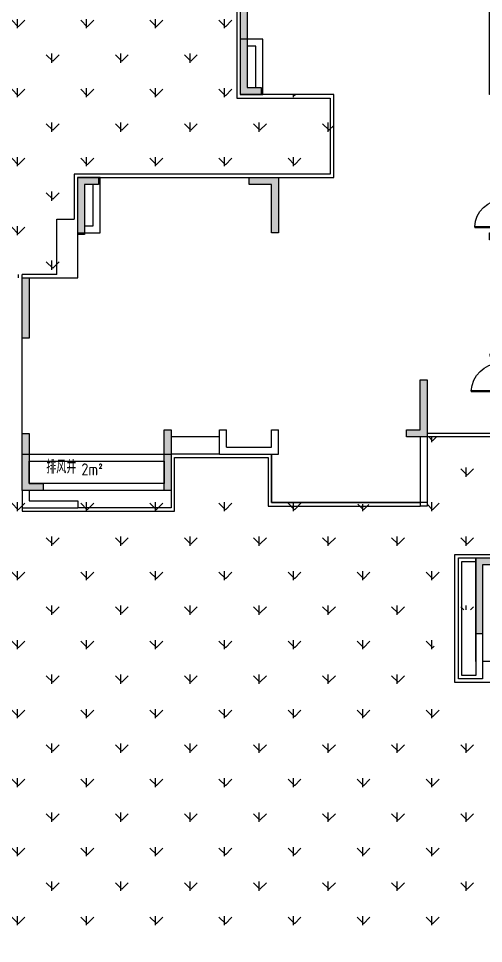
# Model space of a CAD drawing. Header units: millimetres. Extents: x 36720183 to 38160956, y 58934012 to 60388477.
# Drawn here: x 37563043 to 37576478, y 59350338 to 59377090 of the extents above; entities that cross this region are included whole.
import ezdxf

# ---------------------------------------------------------------- set-up
doc = ezdxf.new("R2010")
doc.units = ezdxf.units.MM
doc.header["$LTSCALE"] = 1000
doc.header["$MEASUREMENT"] = 0
doc.linetypes.add('DASH', pattern=[0.35, 0.25, -0.1])
for name, color, linetype in [('@ 绿化', 8, 'Continuous'), ('C_Hatch', 41, 'Continuous'), ('C_Wall', 6, 'Continuous'), ('j-建筑提资说明', 5, 'Continuous'), ('PUB_TEXT', 7, 'Continuous'), ('WALL', 4, 'Continuous'), ('WINDOW', 2, 'Continuous'), ('裙楼挑廊', 7, 'Continuous')]:
    doc.layers.add(name, color=color, linetype=linetype)
doc.layers.add('水管井及降板', color=3, linetype='Continuous', plot=False)
doc.styles.get("Standard").update_dxf_attribs({"font": 'gbenor.shx', "bigfont": 'gbcbig.shx'})
pattern_1 = [(90, (0, 0), (-997.7954749999999, 997.7954750000001), [264.58066, -1731.01015]), (45, (0, 0), (-997.7961550815103, 997.7961550815104), [264.58066, -1146.51615]), (135, (0, 0), (-997.7961550815104, -997.7961550815103), [264.58066, -1146.51615])]

# ---------------------------------------------------------------- blocks, each defined once
blk = doc.blocks.new('gj1-0107')
at = {"layer": 'WALL', "color": 2}
for points in [[(42925871.44575392, 57651822.63378681), (42930171.44563146, 57651822.63378681), (42930171.44563146, 57650773.04330055), (42925871.44575392, 57650773.04330055)], [(42929971.44563147, 57650972.46249818), (42926071.44563147, 57650972.46250059), (42926071.44562463, 57651622.63378801), (42929971.44562463, 57651622.63378561)], [(42926071.44575392, 57651622.63378681), (42929971.44563146, 57651622.63378681), (42929971.44563146, 57650973.04330055), (42926071.44575392, 57650973.04330055)]]:
    blk.add_lwpolyline(points, close=True, dxfattribs=at)
at = {"layer": 'j-建筑提资说明', "color": 2, "insert": (42927578.24525, 57651556.28754288), "char_height": 350, "width": 661.7919815480709, "attachment_point": 1}
blk.add_mtext('2m²', dxfattribs=at)
at = {"layer": 'PUB_TEXT', "color": 2}
blk.add_text('排风井', height=385.8156028368794, dxfattribs=at).set_placement((42926564.03723155, 57651261.61119773))
blk = doc.blocks.new('$DorLib2D$00000225')
at = {"color": 0}
for p, q in [((0.4750000000000032, -0.001447885298549778), (0.4750000000000032, 0.7521225008925327)), ((0.4750000000000032, 0.7521225008925327), (0.5000000000000036, 0.7521225008925363)), ((0.5000000000000036, -0.001447885298549778), (0.5000000000000036, 0.7521225008925363)), ((-0.4999999999999982, -3.552713678800501e-15), (-0.5, 0.252035990386009)), ((-0.4750000000000014, 0.252035990386009), (-0.5, 0.252035990386009)), ((-0.4749999999999996, -3.552713678800501e-15), (-0.4750000000000014, 0.252035990386009)), ((-0.4749999999999996, -3.552713678800501e-15), (-0.4999999999999947, -3.552713678800501e-15)), ((0.4750000000000032, -0.001447885298549778), (0.4999999999999929, -0.001447885298549778))]:
    blk.add_line(p, q, dxfattribs=at)
for centre, radius, start, end in [((0.5046168020419071, -0.001920809357812914), 0.7546247204382253, 92.24926861260724, 179.7237749158362), ((-0.5007908120542499, 0.002572563917482285), 0.2507930763238999, 359.7898704778746, 84.09743784757413)]:
    blk.add_arc(centre, radius, start, end, dxfattribs=at)
blk = doc.blocks.new('2014-1-1-G-D8')
at = {"layer": 'C_Hatch'}
h = blk.add_hatch(color=256, dxfattribs=at)
h.paths.add_polyline_path([(4213674.775313743, -849236.5453957083), (4213674.775313743, -849036.5453957083), (4213474.775313743, -849036.5453957083), (4213474.775313743, -849436.5453957083), (4215074.775218376, -849436.5453957083), (4215074.775218376, -849236.5453957083)])
h.paths.add_polyline_path([(4217524.775314116, -842836.5453955804), (4219174.775313743, -842836.5453955804), (4219174.775313743, -843036.5453956182), (4217524.775314116, -843036.5453956182)])
h.paths.add_polyline_path([(4232174.775314488, -851436.545014377), (4232174.775314488, -851236.545014377), (4232574.775314488, -851236.545014377), (4232574.775314488, -848336.630082126), (4232774.775314488, -848336.630082126), (4232774.775314488, -851436.545014377)])
h.paths.add_polyline_path([(4220474.734115385, -845236.545410655), (4220474.77531393, -844136.5453958467), (4218474.77531393, -844136.5453958467), (4218474.77531393, -844836.5452051118), (4218274.77531393, -844836.5452051118), (4218274.77531393, -844136.5453958467), (4218274.77531393, -843936.5453958467), (4218474.77531393, -843936.5453958467), (4220674.77531393, -843936.5453958467), (4220674.734115385, -845236.545410655)])
h.paths.add_polyline_path([(4222674.857711391, -843936.5453956914), (4223274.857711391, -843936.5453956914), (4223274.857711391, -844136.5453956914), (4222874.857711391, -844136.5453956914), (4222874.857711391, -845586.4553689912), (4222674.857711391, -845586.4553689912)])
h.paths.add_polyline_path([(4217574.77531393, -860536.5453958467), (4217574.77531393, -859936.5446329073), (4217374.77531393, -859936.5446329073), (4217374.77531393, -860336.5453958467), (4215874.775302754, -860336.5453958474), (4215874.775302754, -860536.5453958474)])
h.paths.add_polyline_path([(4213474.77531393, -853836.5446329073), (4213474.77531393, -854036.5446329073), (4213074.77531393, -854036.5446329073), (4213074.77531393, -856036.5453958921), (4212874.77531393, -856036.5453958921), (4212874.77531393, -853836.5446329073)])
h.paths.add_polyline_path([(4220474.77531393, -846736.5452051118), (4220474.77531393, -849136.5451097444), (4220674.77531393, -849136.5451097444), (4220674.77531393, -846736.5452051118)])
h.paths.add_polyline_path([(4201374.77531393, -842836.5453958467), (4201974.77531393, -842836.5453958467), (4201974.77531393, -843036.5453958467), (4201574.77531393, -843036.5453958467), (4201574.77531393, -844486.5452051118), (4201374.77531393, -844486.5452051118)])
h.paths.add_polyline_path([(4207574.809269677, -834736.5453953315), (4207574.77531393, -837536.5453957536), (4207374.77531393, -837536.5453957536), (4207374.809269677, -834736.5453953315)])
h.paths.add_polyline_path([(4208574.775314542, -834036.5453960197), (4210274.775313928, -834036.5453957536), (4210274.775313928, -834236.5453957536), (4208574.775314542, -834236.5453960197)])
h.paths.add_polyline_path([(4206274.775314384, -840236.5453918055), (4206674.775314384, -840236.5453918055), (4206674.775314384, -840436.5453918055), (4206074.775314384, -840436.5453918055), (4206074.775329462, -837336.5453955667), (4206274.775329462, -837336.5453955667)])
h.paths.add_polyline_path([(4233974.692916144, -842836.5453955184), (4233974.775313649, -844586.460709084), (4234174.775313649, -844586.460709084), (4234174.692916144, -842836.5453955184)])
h.paths.add_polyline_path([(4230674.69291689, -842836.5453955668), (4230074.69291689, -842836.5453955668), (4230074.69291689, -844586.4607240057), (4230274.69291689, -844586.4607240057), (4230274.69291689, -843036.5453955668), (4230674.69291689, -843036.5453955668)])
h.paths.add_polyline_path([(4219574.77531393, -834736.5453955662), (4219574.77531393, -837536.5453958467), (4219374.77531393, -837536.5453958467), (4219374.77531393, -834736.5453955662)])
h.paths.add_polyline_path([(4220674.77531393, -837836.5453955668), (4220874.77531393, -837836.5453955668), (4220874.77531393, -840236.5453958467), (4220274.77531393, -840236.5453958467), (4220274.77531393, -840036.5453958467), (4220674.77531393, -840036.5453958467)])
h.paths.add_polyline_path([(4227174.775314302, -843936.5453956914), (4227174.775314302, -845586.4553689912), (4226974.775314302, -845586.4553689912), (4226974.775314302, -843936.5453956914)])
h.paths.add_polyline_path([(4234174.857711391, -846786.6301298097), (4234174.857711391, -848536.630082126), (4233974.857711391, -848536.630082126), (4233974.857711391, -846786.6301298097)])
h.paths.add_polyline_path([(4216474.775313932, -834036.5453958467), (4218174.775314116, -834036.5453958467), (4218174.775314116, -834236.5453958467), (4216474.775313932, -834236.5453958467)])
h.paths.add_polyline_path([(4215574.77531393, -851236.545014377), (4217174.77531393, -851236.545014377), (4217174.77531393, -851436.545014377), (4215574.77531393, -851436.545014377)])
h.paths.add_polyline_path([(4224774.772262172, -851236.545014377), (4227274.772262172, -851236.545014377), (4227274.772262172, -851436.545014377), (4224774.772262172, -851436.545014377)])
h.paths.add_polyline_path([(4216274.77531393, -844436.5452051118), (4216274.77531393, -845036.5452051118), (4216074.77531393, -845036.5452051118), (4216074.77531393, -844636.5452051118), (4213274.77531393, -844636.5452051118), (4213274.77531393, -844436.5452051118)])
h.paths.add_polyline_path([(4213474.77531393, -837536.5453916184), (4213474.77531393, -840436.5453916184), (4213274.77531393, -840436.5453916184), (4213274.77531393, -837536.5453916184)])
h.paths.add_polyline_path([(4227974.772262172, -856636.5446329073), (4227974.775221453, -859836.5453958474), (4227774.775221453, -859836.5453958474), (4227774.772262172, -856636.5446329073)])
h.paths.add_polyline_path([(4228874.772262172, -854036.5446329073), (4228474.778365687, -854036.5446329073), (4228474.778365687, -853836.5446329073), (4229074.772262172, -853836.5446329073), (4229074.772262172, -856036.5453958921), (4228874.772262172, -856036.5453958921)])
h.paths.add_polyline_path([(4224374.772262172, -852936.545014377), (4226374.772262172, -852936.545014377), (4226374.772262172, -853136.545014377), (4224374.772262172, -853136.545014377)])
h.paths.add_polyline_path([(4215574.77531393, -852936.545014377), (4217574.77531393, -852936.545014377), (4217574.77531393, -853136.545014377), (4215574.77531393, -853136.545014377)])
h.paths.add_polyline_path([(4214174.77531393, -856636.5446329073), (4214174.77531393, -859836.5453958474), (4213974.77531393, -859836.5453958474), (4213974.77531393, -856636.5446329073)])
h.paths.add_polyline_path([(4211274.77531393, -848686.5453930523), (4211474.77531393, -848686.5453930523), (4211474.77531393, -850336.545014377), (4210874.77531393, -850336.545014377), (4210874.77531393, -850136.545014377), (4211274.77531393, -850136.545014377)])
h.paths.add_polyline_path([(4204074.77531393, -850136.545014377), (4204074.77531393, -851886.545014377), (4203874.77531393, -851886.545014377), (4203874.77531393, -850136.545014377)])
h.paths.add_polyline_path([(4199974.77531393, -845736.5452051118), (4199974.77531393, -847486.545103784), (4199774.77531393, -847486.545103784), (4199774.77531393, -845736.5452051118)])
h.paths.add_polyline_path([(4199974.77531393, -851686.545014377), (4200374.77531393, -851686.545014377), (4200374.77531393, -851886.545014377), (4199774.77531393, -851886.545014377), (4199774.77531393, -850236.545014377), (4199974.77531393, -850236.545014377)])
h.paths.add_polyline_path([(4207174.903487758, -842836.5549325899), (4207174.903487758, -844436.5549325899), (4206974.903487758, -844436.5549325899), (4206974.903487758, -843036.5549325899), (4206324.775314302, -843036.5453930732), (4206324.775314302, -842836.5453930732)])
h.paths.add_polyline_path([(4224374.77531393, -860536.5453958467), (4226074.775302195, -860536.5453958474), (4226074.775302195, -860336.5453958474), (4224574.77531393, -860336.5453958467), (4224574.77531393, -859936.5446329073), (4224374.77531393, -859936.5446329073)])
at = {"layer": 'C_Wall'}
for points in [[(4208574.775314542, -834036.5453960197), (4210274.775313928, -834036.5453957536), (4210274.775313928, -834236.5453957536), (4208574.775314542, -834236.5453960197)], [(4216474.775313932, -834036.5453958467), (4218174.775314116, -834036.5453958467), (4218174.775314116, -834236.5453958467), (4216474.775313932, -834236.5453958467)], [(4207574.809269677, -834736.5453953315), (4207574.77531393, -837536.5453957536), (4207374.77531393, -837536.5453957536), (4207374.809269677, -834736.5453953315)], [(4219574.77531393, -834736.5453955662), (4219574.77531393, -837536.5453958467), (4219374.77531393, -837536.5453958467), (4219374.77531393, -834736.5453955662)], [(4206274.775314384, -840236.5453918055), (4206674.775314384, -840236.5453918055), (4206674.775314384, -840436.5453918055), (4206074.775314384, -840436.5453918055), (4206074.775329462, -837336.5453955667), (4206274.775329462, -837336.5453955667)], [(4213474.77531393, -837536.5453916184), (4213474.77531393, -840436.5453916184), (4213274.77531393, -840436.5453916184), (4213274.77531393, -837536.5453916184)], [(4220674.77531393, -837836.5453955668), (4220874.77531393, -837836.5453955668), (4220874.77531393, -840236.5453958467), (4220274.77531393, -840236.5453958467), (4220274.77531393, -840036.5453958467), (4220674.77531393, -840036.5453958467)], [(4201374.77531393, -842836.5453958467), (4201974.77531393, -842836.5453958467), (4201974.77531393, -843036.5453958467), (4201574.77531393, -843036.5453958467), (4201574.77531393, -844486.5452051118), (4201374.77531393, -844486.5452051118)], [(4207174.903487758, -842836.5549325899), (4207174.903487758, -844436.5549325899), (4206974.903487758, -844436.5549325899), (4206974.903487758, -843036.5549325899), (4206324.775314302, -843036.5453930732), (4206324.775314302, -842836.5453930732)], [(4217524.775314116, -842836.5453955804), (4219174.775313743, -842836.5453955804), (4219174.775313743, -843036.5453956182), (4217524.775314116, -843036.5453956182)], [(4233974.692916144, -842836.5453955184), (4233974.775313649, -844586.460709084), (4234174.775313649, -844586.460709084), (4234174.692916144, -842836.5453955184)], [(4227174.775314302, -843936.5453956914), (4227174.775314302, -845586.4553689912), (4226974.775314302, -845586.4553689912), (4226974.775314302, -843936.5453956914)], [(4216274.77531393, -844436.5452051118), (4216274.77531393, -845036.5452051118), (4216074.77531393, -845036.5452051118), (4216074.77531393, -844636.5452051118), (4213274.77531393, -844636.5452051118), (4213274.77531393, -844436.5452051118)], [(4199974.77531393, -845736.5452051118), (4199974.77531393, -847486.545103784), (4199774.77531393, -847486.545103784), (4199774.77531393, -845736.5452051118)], [(4234174.857711391, -846786.6301298097), (4234174.857711391, -848536.630082126), (4233974.857711391, -848536.630082126), (4233974.857711391, -846786.6301298097)], [(4232174.775314488, -851436.545014377), (4232174.775314488, -851236.545014377), (4232574.775314488, -851236.545014377), (4232574.775314488, -848336.630082126), (4232774.775314488, -848336.630082126), (4232774.775314488, -851436.545014377)], [(4211274.77531393, -848686.5453930523), (4211474.77531393, -848686.5453930523), (4211474.77531393, -850336.545014377), (4210874.77531393, -850336.545014377), (4210874.77531393, -850136.545014377), (4211274.77531393, -850136.545014377)], [(4213674.775313743, -849236.5453957083), (4213674.775313743, -849036.5453957083), (4213474.775313743, -849036.5453957083), (4213474.775313743, -849436.5453957083), (4215074.775218376, -849436.5453957083), (4215074.775218376, -849236.5453957083)], [(4204074.77531393, -850136.545014377), (4204074.77531393, -851886.545014377), (4203874.77531393, -851886.545014377), (4203874.77531393, -850136.545014377)], [(4199974.77531393, -851686.545014377), (4200374.77531393, -851686.545014377), (4200374.77531393, -851886.545014377), (4199774.77531393, -851886.545014377), (4199774.77531393, -850236.545014377), (4199974.77531393, -850236.545014377)], [(4215574.77531393, -851236.545014377), (4217174.77531393, -851236.545014377), (4217174.77531393, -851436.545014377), (4215574.77531393, -851436.545014377)], [(4224774.772262172, -851236.545014377), (4227274.772262172, -851236.545014377), (4227274.772262172, -851436.545014377), (4224774.772262172, -851436.545014377)], [(4215574.77531393, -852936.545014377), (4217574.77531393, -852936.545014377), (4217574.77531393, -853136.545014377), (4215574.77531393, -853136.545014377)], [(4224374.772262172, -852936.545014377), (4226374.772262172, -852936.545014377), (4226374.772262172, -853136.545014377), (4224374.772262172, -853136.545014377)], [(4214174.77531393, -856636.5446329073), (4214174.77531393, -859836.5453958474), (4213974.77531393, -859836.5453958474), (4213974.77531393, -856636.5446329073)], [(4227974.772262172, -856636.5446329073), (4227974.775221453, -859836.5453958474), (4227774.775221453, -859836.5453958474), (4227774.772262172, -856636.5446329073)]]:
    blk.add_lwpolyline(points, close=True, dxfattribs=at)
for points in [[(4230674.69291689, -842836.5453955668), (4230074.69291689, -842836.5453955668), (4230074.69291689, -844586.4607240057), (4230274.69291689, -844586.4607240057), (4230274.69291689, -843036.5453955668), (4230674.69291689, -843036.5453955668), (4230674.69291689, -842836.5453955668)], [(4220474.734115385, -845236.545410655), (4220474.77531393, -844136.5453958467), (4218474.77531393, -844136.5453958467), (4218474.77531393, -844836.5452051118), (4218274.77531393, -844836.5452051118), (4218274.77531393, -844136.5453958467), (4218274.77531393, -843936.5453958467), (4218474.77531393, -843936.5453958467), (4218474.77531393, -843936.5453958467), (4220674.77531393, -843936.5453958467), (4220674.734115385, -845236.545410655), (4220474.734115385, -845236.545410655)], [(4222674.857711391, -843936.5453956914), (4223274.857711391, -843936.5453956914), (4223274.857711391, -844136.5453956914), (4222874.857711391, -844136.5453956914), (4222874.857711391, -845586.4553689912), (4222674.857711391, -845586.4553689912), (4222674.857711391, -843936.5453956914)], [(4220474.77531393, -846736.5452051118), (4220474.77531393, -849136.5451097444), (4220674.77531393, -849136.5451097444), (4220674.77531393, -846736.5452051118), (4220474.77531393, -846736.5452051118)], [(4213474.77531393, -853836.5446329073), (4213474.77531393, -854036.5446329073), (4213074.77531393, -854036.5446329073), (4213074.77531393, -856036.5453958921), (4212874.77531393, -856036.5453958921), (4212874.77531393, -853836.5446329073), (4213474.77531393, -853836.5446329073)], [(4228874.772262172, -854036.5446329073), (4228474.778365687, -854036.5446329073), (4228474.778365687, -853836.5446329073), (4229074.772262172, -853836.5446329073), (4229074.772262172, -856036.5453958921), (4228874.772262172, -856036.5453958921), (4228874.772262172, -854036.5446329073)], [(4217574.77531393, -860536.5453958467), (4217574.77531393, -859936.5446329073), (4217374.77531393, -859936.5446329073), (4217374.77531393, -860336.5453958467), (4215874.775302754, -860336.5453958474), (4215874.775302754, -860536.5453958474), (4217574.77531393, -860536.5453958467)], [(4224574.77531393, -860336.5453958467), (4224574.77531393, -859936.5446329073), (4224374.77531393, -859936.5446329073), (4224374.77531393, -860536.5453958467)], [(4224374.77531393, -860536.5453958467), (4226074.775302195, -860536.5453958474), (4226074.775302195, -860336.5453958474), (4224574.77531393, -860336.5453958467)]]:
    blk.add_lwpolyline(points, dxfattribs=at)
blk = doc.blocks.new('D5D6scpm')
at = {"color": 6}
for points in [[(339361.1465316564, -184111.1589912921), (337961.1465218067, -184111.1589912921), (337961.146521993, -185661.1589913815), (333661.1465218067, -185661.1586126164), (333661.1465218067, -179511.1588033512), (335261.1465218067, -179511.1588033512), (335261.1465218067, -176611.1589940861), (342661.1465220749, -176611.1589900926), (342661.1465220749, -174211.1589926034), (339961.1465222612, -174211.1589898095), (339961.1465222612, -171111.158993803)], [(346761.1465218067, -187611.1582287028), (346761.1465218067, -190611.158991456), (346761.1465218067, -187611.1582287028), (349461.146521993, -187611.1582287028), (349461.1465216205, -185011.1586101726), (349961.146521993, -185011.1589913145), (349961.1465217993, -184011.1589915082), (348961.1465217993, -184011.1589915082), (348961.1465217993, -184011.1589915082), (348761.1464264691, -184011.1589915007), (348761.1464264691, -184011.1589915007), (345361.1465221718, -184011.1589915007), (345361.1465221792, -186011.1589887589), (340861.1465216205, -186011.1589887589), (340861.1465216205, -184614.1403271258)], [(360160.9817253798, -194311.1589915082), (358561.1278460547, -194311.1589916497), (358561.2326543406, -196008.1774625331), (351161.2326532751, -196008.1774625331), (351161.1691036448, -194311.1589898169), (347861.1465214342, -194311.1589913592), (347861.1465216205, -190611.158991456), (346961.2289190814, -190611.158991456)]]:
    blk.add_lwpolyline(points, dxfattribs=at)
at = {"layer": 'WALL', "color": 6}
for p, q in [((339361.1465316042, -184611.1589888558), (339361.1465316564, -183911.1586098373)), ((339361.1465316564, -183911.1586098373), (339561.1465316564, -183911.1586098373)), ((339561.146532163, -184411.158988595), (339561.1465316564, -183911.1586098373)), ((340861.1465316042, -184411.158988595), (340861.1465318426, -183911.1586098373)), ((340861.1465318426, -183911.1586098373), (341061.1465318426, -183911.1586098373)), ((341061.146532163, -184611.1589888558), (341061.1465318426, -183911.1586098373)), ((345161.1465322152, -184111.158988744), (345161.1465322152, -186111.158988893)), ((345361.1465322152, -184111.158988744), (345161.1465322152, -184111.158988744)), ((345361.1465322152, -184111.158988744), (345361.1465322152, -186111.158988893)), ((339561.146532163, -184411.158988595), (340861.1465316042, -184411.158988595)), ((339361.1465316042, -184611.1589888558), (341061.146532163, -184611.1589888558)), ((333661.1465320289, -185661.1589887887), (333661.1465323791, -186161.1589887515)), ((333861.1465320289, -185661.1589887887), (333661.1465320289, -185661.1589887887)), ((333861.1465320289, -185661.1589887887), (333861.1465323791, -185961.1589887738)), ((333661.1465323791, -186161.1589887515), (335261.1465322152, -186161.1589887887)), ((333861.1465323791, -185961.1589887738), (335261.1465322152, -185961.1589887887)), ((335261.1465322152, -185961.1589887887), (335261.1465322152, -186161.1589887887)), ((345361.1465322152, -186111.158988893), (345161.1465322152, -186111.158988893)), ((346261.1465218365, -191111.1589915454), (346261.1465218365, -187611.1582288966)), ((346261.1465218365, -187611.1582288966), (346761.1465218067, -187611.1582287028)), ((346361.1465218067, -191011.1589915231), (346361.1465218067, -187711.1582288966)), ((346361.1465218067, -187711.1582288966), (346761.1465218067, -187711.1582287028)), ((346761.1465218067, -187611.1582287028), (346761.1465218067, -187711.1582287028)), ((346761.2289190814, -189811.158991456), (346761.2289189473, -191011.1589915231)), ((346961.2289190814, -189811.158991456), (346761.2289190814, -189811.158991456)), ((346961.2289190814, -189811.158991456), (346961.2289193198, -191111.1589915454)), ((346761.2289189473, -191011.1589915231), (346361.1465218067, -191011.1589915231)), ((346961.2289193198, -191111.1589915454), (346261.1465218365, -191111.1589915454))]:
    blk.add_line(p, q, dxfattribs=at)
for points in [[(333660.9818494096, -184611.1589793935), (337960.9817269519, -184611.1589793935), (337960.9817269519, -185660.7494656518), (333660.9818494096, -185660.7494656518)], [(337760.9817269519, -185461.3302680254), (333860.9817269519, -185461.3302656189), (333860.9817201272, -184811.158978194), (337760.9817201272, -184811.1589806005)], [(333860.9818494096, -184811.1589793935), (337760.9817269519, -184811.1589793935), (337760.9817269519, -185460.7494656518), (333860.9818494096, -185460.7494656518)]]:
    blk.add_lwpolyline(points, close=True, dxfattribs=at)
at = {"layer": 'WINDOW', "color": 6, "linetype": 'DASH', "ltscale": 1000}
for p, q in [((333551.3210935742, -179511.1591767371), (333551.3210935742, -179411.1588009521)), ((333661.2289192602, -179511.1588009521), (333661.1465225443, -179411.1588009521)), ((339361.1465316564, -184611.158988744), (337961.1465318426, -184611.158988744)), ((333661.1465320289, -186161.1589889377), (333661.1465225443, -186261.1589887887))]:
    blk.add_line(p, q, dxfattribs=at)
for points in [[(343861.0641343817, -167211.1589912549), (340961.1670960411, -167211.1589912549), (340961.067162253, -171011.158991307), (339861.0641347542, -171011.158991307), (339861.0641347542, -174311.1589899585)], [(339861.0641347542, -174311.1589899585), (342561.1465319246, -174311.1589899585), (342561.1465319246, -176511.1589875966), (335861.2289192602, -176511.1589875966)], [(335861.2289192602, -176511.1589907482), (335161.0641343817, -176511.1589913592), (335161.1010705233, -177811.1476273239)], [(334661.2289192602, -179411.1588009521), (334661.2289192602, -177811.1618300229), (335161.1010705233, -177811.1476273239)], [(334661.2289192602, -179411.1588009521), (333661.2289192602, -179411.1588009521)], [(351161.0641343892, -194911.15899124), (347761.1487583891, -194911.15899124), (347761.0663613006, -191211.1589913592), (346161.0641343519, -191211.1589914486), (346161.0641343817, -187511.1582283601), (349361.1466082558, -187511.1582285911), (349361.1485902071, -184911.1585338414), (349861.1465320289, -184911.1589149833), (349861.1465320289, -184111.1589915007), (345361.1465322152, -184111.1589915007)], [(333661.1465225443, -186261.1589887887), (338061.1465318426, -186261.1589887887), (338061.1465318426, -184711.158988744)], [(338061.1465318426, -184711.158988744), (340761.1465507075, -184711.1589887515), (340761.1468365341, -186111.158988893), (345161.1465322152, -186111.158988893)], [(340861.1465316564, -184611.158988744), (340861.146817483, -186011.158988893), (345161.1465322152, -186011.158988893)], [(337961.1465318426, -185661.1589888409), (337961.1465318426, -186161.1589887887), (335261.1465322152, -186161.1589887887)]]:
    blk.add_lwpolyline(points, dxfattribs=at)
at = {"layer": 'WINDOW', "color": 6, "linetype": 'DASH'}
blk.add_lwpolyline([(347361.146521613, -184011.1589915007), (345361.0641343817, -184011.1589915007)], dxfattribs=at)
at = {"layer": '水管井及降板', "color": 6, "ltscale": 0.5}
for points in [[(339958.7296019867, -174211.5015422031), (340608.7296019867, -174211.5016292781), (340608.7298163325, -172611.5016292781), (339958.7298163325, -172611.5015422031)], [(340158.7296555713, -174011.330229193), (340408.7296555713, -174011.3302626908), (340408.7298163325, -172811.3302626908), (340158.7298163325, -172811.3302292004)], [(335258.729440771, -178211.3302385211), (335908.729440771, -178211.330325596), (335908.7296551168, -176611.330325596), (335258.7296551168, -176611.3302385211)], [(335458.7294943556, -178011.1589255109), (335708.7294943556, -178011.1589590088), (335708.7296551168, -176811.1589590088), (335458.7296551168, -176811.1589255184)]]:
    blk.add_lwpolyline(points, close=True, dxfattribs=at)
at = {"layer": 'C_Hatch', "color": 6}
blk.add_blockref('2014-1-1-G-D8', (-3866113.546394669, 666225.3864041641), dxfattribs=at)
at = {"layer": 'WINDOW', "color": 6, "xscale": -1100, "yscale": 1100, "rotation": 90}
for p, zscale in [((347561.1465224475, -177515.4777007997), 1100), ((347461.1465227306, -182261.158991456), -1100)]:
    blk.add_blockref('$DorLib2D$00000225', p, dxfattribs=dict(at, zscale=zscale))
at = {"layer": 'j-建筑提资说明', "color": 6, "insert": (335367.7813454941, -184877.5052233264), "char_height": 350, "width": 661.7919815480709, "attachment_point": 1}
blk.add_mtext('2m²', dxfattribs=at)
at = {"layer": 'PUB_TEXT', "color": 6}
blk.add_text('排风井', height=385.8156028368794, dxfattribs=at).set_placement((334353.5733270422, -185172.1815684736))

msp = doc.modelspace()

# ---------------------------------------------------------------- hatches: boundary and pattern name
at = {"layer": '@ 绿化', "linetype": 'Continuous'}
h = msp.add_hatch(dxfattribs=at)
h.set_pattern_fill('GRASS', color=256, scale=500, style=0)
h.set_pattern_definition(pattern_1)
h.paths.add_polyline_path([(37550942.49079719, 59385323.75076045), (37575252.49079718, 59385323.75076045), (37575252.49079718, 59382690.35092157), (37573452.49079737, 59382690.35092157), (37573452.49079737, 59381290.35092144), (37570752.490797, 59381290.35092167), (37570752.490797, 59377990.35092167), (37569452.49079764, 59377990.35092167), (37569452.49079764, 59374890.35092543), (37572152.49079745, 59374890.35092287), (37572152.49079745, 59372490.35092538), (37564752.49079718, 59372490.35092138), (37564752.49079718, 59369590.35111212), (37564252.53039522, 59369590.35111212), (37561442.49079719, 59369590.52238583), (37561442.49079715, 59372490.52219509), (37554042.49079692, 59372490.52219909), (37554042.49079692, 59374890.52219658), (37556742.4907967, 59374890.52219966), (37556742.49079674, 59377990.5221959), (37555442.48837174, 59377990.52219538), (37555442.49079738, 59381290.52219538), (37554492.54808099, 59381290.52219529), (37554161.70173752, 59381290.52219527), (37552742.49079701, 59381290.52219568), (37552742.49079701, 59382690.52219528), (37550942.49079719, 59382690.52219528)])
h = msp.add_hatch(dxfattribs=at)
h.set_pattern_fill('GRASS', color=256, scale=500, style=0)
h.set_pattern_definition(pattern_1)
h.paths.add_polyline_path([(37546664.63493413, 59345768.9481059), (37542943.17148626, 59345768.9481059), (37542943.17148626, 59350190.41131618), (37545442.49080837, 59350190.41131618), (37545442.49080837, 59353190.52219528), (37545442.49080837, 59354790.52219538), (37548842.49079738, 59354790.52219538), (37548892.53087737, 59357890.51621947), (37550592.6132646, 59357890.51621947), (37550542.57318452, 59361490.52295856), (37547242.49079682, 59361490.52295803), (37547242.48881488, 59364090.52257656), (37546742.49079701, 59364115.52219504), (37546742.51199833, 59364990.51619522), (37551342.4907966, 59364990.51624352), (37551342.49081865, 59362990.52219789), (37555842.49081921, 59362990.52219789), (37555892.49078733, 59364390.51622213), (37558792.49078733, 59364390.51622213), (37558842.49079715, 59363440.52257708), (37574852.49077573, 59362990.35092418), (37574852.49079718, 59364990.35130285), (37579452.4084001, 59365090.35092153), (37579452.49079756, 59364090.35092143), (37578952.40840028, 59364090.35092143), (37578952.49079756, 59361490.35168432), (37576252.49079737, 59361490.35168432), (37576252.49079737, 59359990.35130295), (37575052.5742, 59359990.35130295), (37575052.5742, 59357317.4523924), (37576352.57430001, 59357317.4523924), (37577352.49079712, 59357317.4523924), (37577352.490797, 59354790.35092167), (37580752.49078601, 59354790.35092138), (37580752.72031743, 59350281.23952699), (37573156.73181465, 59350281.23952699), (37573156.50228322, 59350279.1419908), (37557056.41591966, 59350279.1419908), (37557056.41591966, 59348892.18367659), (37557056.41591966, 59336043.09298006), (37546664.63493413, 59336090.05659192)])

# ---------------------------------------------------------------- block references
msp.add_blockref('D5D6scpm', (37229491.42667259, 59549101.67521087))
at = {"layer": '裙楼挑廊', "color": 0}
msp.add_blockref('gj1-0107', (-5362719.037007101, 1712667.888802275), dxfattribs=at)

doc.saveas('drawing.dxf')
